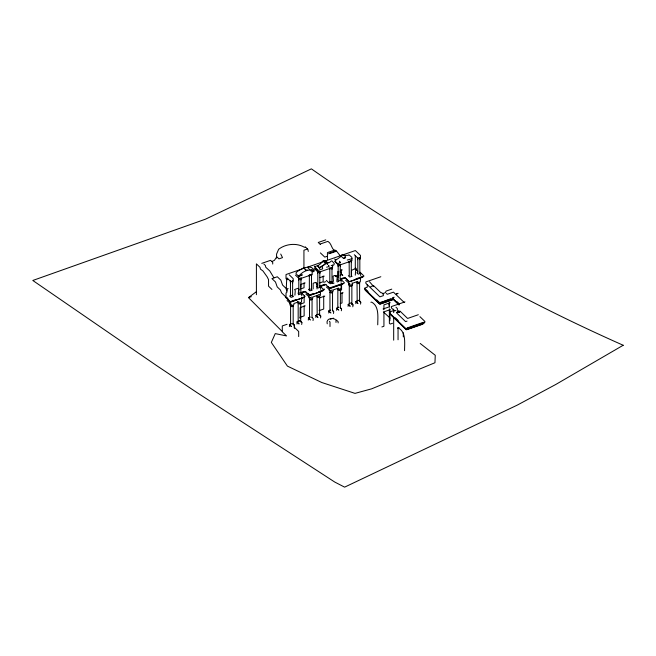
<?xml version="1.0" encoding="UTF-8"?>
<svg xmlns="http://www.w3.org/2000/svg" width="656" height="656" viewBox="0 0 656 656"><rect width="100%" height="100%" fill="white"/><g stroke="black" fill="none" stroke-linecap="round" stroke-linejoin="round"><path stroke-width="0.98" d="M292.625 282.925L292.789 280.85M300.973 280.038L301.137 277.964M311.518 276.389L311.69 274.315M319.833 273.519L319.997 271.436M331.985 269.313L332.149 267.238M340.292 266.434L340.464 264.36M351.304 262.63L351.468 260.547M359.832 259.678L359.996 257.603M293.347 305.827C292.56 307.697 289.083 306.303 290.428 304.113M300.915 303.211L299.48 304.064L297.996 303.236M312.24 299.292L310.805 300.153L309.32 299.325M319.8 271.6L319.792 286.713M319.775 296.684L318.34 297.545L316.856 296.717M332.707 292.215L331.272 293.068L329.788 292.24M338.16 279.653L338.168 264.54M340.562 289.501L339.127 290.354L337.643 289.526M359.775 282.851L358.34 283.704L356.856 282.875M313.158 288.886L313.158 283.244L315.585 282.408L316.938 283.745L316.651 283.433M332.945 282.039L333.404 281.088L333.051 276.135L334.97 275.471L336.208 276.783L335.142 275.758L336.192 275.389L337.266 276.422L336.831 281.309L337.266 281.949L338.734 281.44M342.744 283.417L342.358 284.204L330.107 288.443L328.066 286.475M294.921 295.192L295.249 290.731L294.626 289.485L298.062 288.296L299.128 289.329L298.455 291.018L298.455 294.856M351.436 275.643L351.436 270.444L354.65 268.829L355.724 269.854L355.273 275.151M311.485 274.479L309.911 274.872M317.799 286.582L317.816 271.773M331.952 267.394L330.919 267.869M317.184 314.659L317.028 296.709M359.8 257.767L358.225 258.161M349.279 275.692L349.14 261.268M357.799 272.748L357.823 257.931M357.184 300.817L357.028 282.875M299.111 275.733C302.268 271.961 307.328 269.231 312.305 270.223M307.459 267.484L309.304 267.008L311.682 267.582L314.076 269.887L314.076 271.035L311.854 271.469L313.822 270.789L313.822 271.379L312.149 272.158L312.149 274.569L299.456 278.964L295.438 275.085M292.486 281.162L291.28 281.465L290.46 280.875L290.46 296.307L290.985 295.758M319.693 271.756L317.996 271.896M311.912 297.053L310.805 297.439M319.447 294.446L318.34 294.831M332.379 289.977L331.264 290.354M290.961 323.646L290.592 324.171L290.592 304.113M338.176 307.311L337.807 307.844L337.865 288.615M349.64 303.343L349.271 303.876L349.271 283.81M282.285 331.575L248.468 297.603L256.512 291.6M319.693 267.574L321.014 266.639M321.268 266.459L322.186 265.811M319.956 267.82L321.276 266.885M321.522 266.705L322.44 266.057M341.284 256.25L337.307 259.128L335.241 259.842L335.241 261.367L337.635 263.679L340.39 262.728L339.447 261.186L340.136 262.482M343.4 258.333L345.54 257.8L345.54 256.742L343.145 254.438L342.227 254.487L341.005 256.029L343.4 258.333L345.286 257.554M299.333 292.871L298.808 293.421L298.808 277.98L299.907 278.595L300.973 277.964L300.817 293.084M309.878 289.222L309.353 289.772L309.353 275.028M330.345 282.146L329.82 282.695L329.82 267.951M325.753 239.875L318.25 242.466L320.39 244.532L320.39 243.958L327.893 241.367C331.419 243.327 331.288 247.878 334.117 250.305M261.76 263.376L270.584 260.325L272.724 262.392L272.724 264.056M307.508 248.985L303.933 250.223L303.933 268.271M329.714 253.569L336.282 251.297L334.929 250.002L327.434 252.593L327.434 259.669M326.926 256.373L324.786 257.119L320.39 252.888M325.622 263.031L323.482 260.973L322.76 261.154L320.571 263.81L317.578 265.926L319.718 268.566L319.718 267.681L317.578 265.614L315.79 266.238L314.896 267.427L317.537 269.78L315.397 267.722L315.397 268.566L317.537 270.633L322.678 268.853L322.416 267.295M323.482 261.072L324.236 260.899L326.376 263.13L324.236 261.063L325.647 260.793L327.787 262.851L327.787 263.745L325.72 263.737L322.711 265.869L325.466 263.491L327.533 263.499L327.533 264.384M302.391 268.862L286.016 274.528L286.016 278.652L287.09 279.686L287.82 279.431M298.39 276.127L302.219 274.659L302.219 275.135L298.644 276.373M299.456 276.553L298.947 276.725L296.077 273.765L296.135 272.699L297.496 271.33L303.785 267.771L306.278 270.329M291.781 281.563L291.067 281.809L287.09 277.972M292.502 281.317L293.216 281.071L293.216 278.652L289.23 274.815M288.189 288.615L287.361 288.902L286.287 287.869L286.754 278.398M319.939 277.627L324.22 276.143M340.538 270.518L342.284 269.911M305.114 282.933L300.792 284.433L300.792 287.115M287.115 289.386L286.754 292.666L286.016 292.92L286.016 296.381M315.872 282.72L317.078 283.695L316.651 284.688L317.078 288.927M300.587 288.943L304.048 287.754L304.048 282.875M340.111 275.348L341.735 274.454L342.801 275.479L341.596 274.503L341.21 269.706M319.726 282.925L323.154 281.744L323.154 276.061M323.752 282.318L325.688 281.654M291.231 295.479L289.649 296.028L291.067 297.389L293.429 296.569L292.018 295.208M310.124 288.943L308.55 289.493L309.96 290.854L312.33 290.034M330.591 281.867L329.009 282.408L330.427 283.769L332.789 282.949L331.378 281.588M286.975 297.389L286.188 297.66L290.747 302.055L303.039 297.808M303.712 291.567L301.088 292.478L305.089 296.373L304.392 297.16L290.411 301.998L285.344 297.119L285.95 296.906L288.64 299.497M320.128 285.893L324.958 284.22M340.538 278.833L343.367 277.857M301.12 292.937L305.22 291.526L309.304 295.462L323.252 290.641L323.949 289.845L319.866 285.909M320.095 286.377L325.679 284.45L329.771 288.386L343.719 283.556L344.416 282.769L340.325 278.825M340.521 279.308L344.999 277.767L349.09 281.703L363.252 276.799L363.949 276.012L359.955 272.158M301.785 292.888L305.557 291.584L309.64 295.52L321.899 291.28L322.285 290.501L318.644 291.756M319.636 286.713L326.024 284.499M340.923 279.349L345.343 277.816L349.427 281.76L361.899 277.447L362.284 276.66L355.806 278.898M301.776 293.683L299.407 294.503L297.996 293.142M320.636 287.156L318.267 287.976L316.856 286.615M341.104 280.079L338.734 280.899L337.323 279.538M352.116 276.266L349.746 277.086L348.336 275.725M360.636 273.322L358.266 274.142L356.856 272.781M332.789 283.499L334.019 283.072M287.09 300.514L291.387 304.384M322.875 289.706L324.638 289.091M291.567 301.12L296.127 299.546M310.46 294.585L313.183 293.642M330.009 287.828L341.833 283.736M298.956 301.76L293.888 303.515L293.888 304.769L291.387 305.639L289.886 304.195L289.886 302.933M310.28 297.84L305.868 294.019M317.816 295.241L312.781 296.979L312.781 298.234L310.28 299.103L308.779 297.66L308.779 296.397M330.747 290.764L326.335 286.934M338.603 288.05L333.248 289.903L333.248 291.157L330.747 292.027L329.246 290.583L329.246 289.321M350.066 284.081L345.655 280.251M357.815 281.399L352.567 283.22L352.567 284.474L350.066 285.344L348.566 283.892L348.566 282.638M300.481 304.04L304.138 302.777L304.138 295.856M339.669 290.6L341.579 289.936L341.579 283.917M319.267 297.996L324.777 296.094M380.833 276.734L365.835 281.924L365.835 283.285L379.898 296.84L383.366 295.643L383.366 294.282L381.661 292.633L381.046 292.838L373.559 285.631L370.706 286.615L370.706 287.435M305.212 305.844L300.136 307.598L300.136 318.685M340.472 293.65L343.08 292.748M299.915 317.356L304.138 315.897L304.138 305.819M319.119 310.624L323.711 309.033L323.711 296.061M340.267 303.572L342.006 302.974L342.006 292.74M287.09 324.269L282.285 325.934L282.285 330.837M310.116 316.987L309.009 317.709M338.439 307.188L337.332 307.91M291.01 323.654L289.542 324.531M298.578 321.038L297.111 321.916M317.438 314.511L315.971 315.388M338.225 307.32L336.758 308.205M357.438 300.678L355.97 301.555M290.944 323.966L289.37 324.851L291.543 326.565L289.657 324.753L289.37 326.622M299.161 321.112L296.947 321.891L299.111 323.949L297.234 322.137L296.947 323.998M317.438 314.888L315.807 315.708L317.971 317.422L316.094 315.61L315.807 317.479M349.623 303.671L348.057 304.556L350.222 306.27L348.336 304.458L348.057 306.319M357.438 301.047L355.806 301.875L357.971 303.589L356.093 301.776L355.806 303.638M391.763 289.132L386.007 291.125L385.539 292.65L382.432 293.724M310.436 320.03L308.271 317.971M338.758 310.231L336.585 308.181M330.263 319.218L333.437 318.127M394.223 297.266L392.78 297.512L392.78 298.324L399.397 304.712M380.513 302.375L383.161 301.457M384.08 301.145L390.459 298.931M393.19 299.603L380.086 304.138L372.829 297.143M390.222 302.695L383.932 304.868L383.932 309.796M383.079 308.976L389.369 306.803L389.369 302.859M404.973 301.867L391.402 306.565L391.402 307.918L394.527 310.936L395.953 310.436M390.222 309.657L383.932 311.83L383.932 326.245L381.899 326.95M389.402 312.035L393.51 310.608M392.616 323.244L390.222 324.072L389.369 323.252L389.369 308.828M418.323 314.732L407.606 318.439L399.963 311.067L397.101 312.059L397.101 312.6L399.963 311.616L396.831 312.338L396.831 313.15L405.605 321.612L407.032 321.112M399.094 327.615L397.659 328.107L398.487 327.992C406.302 332.157 404.498 343.547 404.572 350.665M407.073 327.967L409.721 327.049M410.672 326.721L423.022 322.449M422.144 324.376L406.646 329.738L395.732 319.218M248.468 297.603L251.355 296.676M343.145 255.487L348.344 255.307L348.877 254.749L351.813 257.242L351.813 258.776L347.213 260.03M306.032 270.42L307.336 270.042M370.87 302.244L371.698 302.154C379.48 306.352 377.692 317.693 377.749 324.827M326.565 262.589L329.32 262.63L331.551 260.867L332.198 261.129L334.339 263.696L333.83 264.999L331.206 265.565M349.96 261.17L351.304 260.555L351.263 275.823M311.059 269.854L311.83 270.223L310.846 271.035M313.207 270.518L312.051 270.083L313.47 270.772M300.087 320.891L300.751 321.53L300.751 303.211M359.504 272.601L359.832 273.035L359.832 257.603M338.283 264.696L339.513 264.975L340.292 264.36L340.144 279.489M359.217 300.645L359.611 301.17L359.611 282.851M331.657 282.236L331.985 282.67L331.985 267.238M311.19 289.312L311.518 289.747L311.518 274.315M319.218 314.478L319.611 315.003L319.611 296.692M292.297 295.848L292.625 296.282L292.625 280.85M420.209 343.465L435.248 355.281L434.961 362.735L371.632 388.836L355.003 393.379L321.801 382.522L287.418 366.114L271.338 342.432L275.249 333.601L286.565 335.938L282.285 331.813M383.391 311.944L390.107 318.119M419.906 316.635L424.891 321.44L424.891 322.252L405.957 328.804L389.402 312.846M404.252 302.531L393.469 292.141L387.253 294.298L386.4 293.47M354.297 254.725L358.315 258.603L360.464 257.865L360.464 255.446L355.372 250.543L307.049 267.328L304.195 267.64L303.884 268.025L305.68 269.755M393.346 298.127L379.398 303.211L364.58 288.927L364.58 288.115L367.262 287.189L367.262 284.548M397.118 301.76L399.258 303.826M394.494 300.251L398.7 304.302M393.346 299.554L398.971 304.974M355.372 267.845L356.438 268.87L356.438 269.96M369.549 281.76L373.559 286.442M395.97 307.221L397.38 308.582L397.38 309.944L399.684 312.166M356.552 269.928L357.889 271.215M334.757 259.071L336.011 260.276M368.049 291.526L365.154 288.73L365.154 290.157L379.627 304.105L393.198 299.415L393.198 297.988M376.733 299.89L379.627 302.678M395.33 317.816L398.2 320.579M357.069 281.941L357.815 282.662L360.316 281.793L360.636 277.267M366.294 290.854L370.648 295.052M392.14 315.757L393.584 317.143M334.757 261.482L338.783 265.36L351.936 260.809L351.936 258.398M340.054 271.83L341.456 273.175M323.121 261.022L325.261 263.154M326.573 267.172L328.935 266.689L328.681 265.319L328.681 266.443M305.737 247.271L307.877 249.329L308.295 251.437M358.906 300.169L360.669 302.236L358.906 300.538M358.947 300.448L360.833 302.26L360.546 304.13M337.848 288.583L338.603 289.304L341.104 288.443L341.104 284.023M314.298 266.147L315.725 267.525M351.157 302.851L352.912 304.917L351.157 303.22L351.862 303.851L351.862 285.532M351.009 302.842L353.084 304.942L352.797 306.803M351.009 303.179L352.338 304.122M314.298 268.566L318.316 272.437L332.617 267.492L332.617 265.081M326.335 280.374L329.009 282.957M307.459 267.181L309.862 269.796M316.553 283.761L317.66 284.835M340.275 307.377L341.448 308.886M338.127 309.632L336.872 308.418L336.585 310.288M332.42 310.099L333.592 311.6M317.069 295.774L317.816 296.496L320.317 295.626L320.636 291.1M336.446 320.046L338.152 321.694L338.152 322.916M308.189 293.593L309.55 294.905M318.906 314.003L320.661 316.069L318.906 314.38M318.947 314.281L320.833 316.094L320.546 317.963M263.901 264.073L265.418 265.532L265.746 267.213L269.78 270.953L273.913 277.8M297.455 301.571L298.956 303.023L301.457 302.154L301.776 297.627M311.953 317.545L313.297 318.701L313.01 320.571M309.812 319.423L308.558 318.217L308.271 320.079M285.385 296.52L281.58 292.855L280.415 289.977L277.201 286.885L275.487 282.014L271.953 278.611L277.316 276.758L280.842 280.161L282.564 285.032L285.77 288.123L286.934 291.002M271.953 289.46L268.55 286.18L268.55 279.653L267.172 276.865L262.933 270.928L260.391 269.067L260.063 267.386L256.406 263.86L256.406 294.7M299.899 320.522L301.801 322.596L299.899 320.858M300.087 320.809L301.973 322.621L301.686 324.482M293.06 323.711L294.232 325.212L293.06 324.089M294.396 327.344L298.677 331.469L298.677 336.569M280.727 254.044L282.506 257.636L278.931 258.874L276.791 256.808L274.438 260.317L272.01 261.498M329.476 321.342L330.001 322.063L330.001 326.516M388.5 303.326L389.639 306.983M312.026 317.422L312.076 299.292M357.495 257.628L357.668 259.702M349.033 261.268L349.14 262.646M337.963 264.384L338.127 266.459M329.706 267.951L329.82 269.329M317.496 271.461L317.668 273.536M309.247 275.028L309.353 276.414M298.636 277.988L298.808 280.063M290.296 280.875L290.46 282.949M423.973 322.121L423.973 323.547L406.187 329.706L390.312 314.404L390.312 312.978M403.301 332.805L403.301 336.848M398.053 327.656L398.053 339.783M393.682 309.132L393.682 312.65M393.682 316.987L393.682 340.177M389.894 309.747L389.894 320.62M360.636 273.864L360.636 275.528M355.298 256.086L355.298 269.272M352.026 282.916C354.363 286.697 347.737 287.886 349.107 283.81M341.612 308.902L341.333 310.772M341.104 280.62L341.104 282.285M340.874 308.427L340.21 307.443L340.398 307.82L340.398 289.501M340.579 256.258L336.282 250.756L328.779 253.347L328.779 253.897M337.922 271.42L337.922 277.504M336.003 322.44L336.003 319.989C333.051 316.996 325.474 318.521 327.229 323.818M333.756 311.625L333.469 313.486M333.018 311.141L332.354 310.165L332.543 310.534L332.543 292.215M329.952 292.24L329.952 310.559L330.321 310.026L328.902 310.919M328.73 310.895L330.903 312.953L329.017 311.141L328.73 313.002M320.636 287.697L320.636 289.37M309.493 299.316L309.493 317.635L309.853 317.102L308.435 317.996M305.368 247.394L305.368 246.927L304.409 247.255C296.561 242.712 285.811 243.745 278.661 249.255L276.57 254.085L276.57 258.062M301.776 294.224L301.776 295.889M298.168 303.236L298.168 321.555L298.792 320.899L297.685 321.629M294.396 327.008L294.396 328.369M294.109 327.106L294.396 325.237L292.994 323.777L293.183 324.146L293.183 305.835M396.634 293.831L396.273 294.265L398.061 293.33L396.634 293.831M623.2 345.261L555.739 384.498L517.182 405.162L344.621 487.146L334.773 482.07L197.103 392.665L156.497 365.515L32.8 280.473L205.369 219.219L311.379 168.854C409.377 237.48 513.82 296.783 623.2 345.261"/></g></svg>
